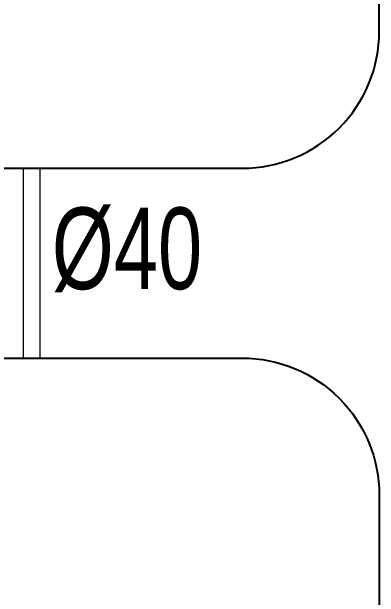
# Model space of a CAD drawing. Header units: millimetres. Extents: x 1573 to 2177, y 1587 to 1932.
# Drawn here: x 1936.69 to 1937.575, y 1916.84 to 1918.251 of the extents above; entities that cross this region are included whole.
import ezdxf
from ezdxf.enums import TextEntityAlignment as Align

# ---------------------------------------------------------------- set-up
doc = ezdxf.new("R2010")
doc.units = ezdxf.units.MM
doc.header["$LTSCALE"] = 0.03
doc.linetypes.add('CONTINU', pattern=[0])
doc.layers.add('Prumadas_T', color=2, linetype='Continuous')
doc.layers.add('TigreCad', color=2, linetype='Continuous', lineweight=13)
doc.styles.add('CELIO_COTA', font='technic_.ttf', dxfattribs={"width": 0.85})

msp = doc.modelspace()

# ---------------------------------------------------------------- linework, layer by layer
at = {"linetype": 'CONTINU', "ltscale": 0.5}
for points in [[(1935.9028, 1918.2036, 0.414214), (1936.2328, 1917.8736), (1937.2453, 1917.8736, 0.414214), (1937.5753, 1918.2036), (1937.5753, 1919.9586, 0.414214), (1937.2453, 1920.2886), (1936.2328, 1920.2886, 0.414214), (1935.9028, 1919.9586)], [(1935.9028, 1917.0861, -0.414214), (1936.2328, 1917.4161), (1937.2453, 1917.4161, -0.414214), (1937.5753, 1917.0861), (1937.5753, 1915.3311, -0.414214), (1937.2453, 1915.0011), (1936.2328, 1915.0011, -0.414214), (1935.9028, 1915.3311)]]:
    msp.add_lwpolyline(points, format="xyb", close=True, dxfattribs=at)
at = {"layer": 'TigreCad', "ltscale": 100}
for p, q in [((1936.7191, 1917.4161), (1936.7191, 1917.8736)), ((1936.7591, 1917.4161), (1936.7591, 1917.8736))]:
    msp.add_line(p, q, dxfattribs=at)

# ---------------------------------------------------------------- texts
at = {"layer": 'Prumadas_T', "style": 'CELIO_COTA', "width": 0.85}
msp.add_text('%%C40', height=0.19655, rotation=0, dxfattribs=at).set_placement((1936.968, 1917.5822), align=Align.CENTER)

doc.saveas('drawing.dxf')
